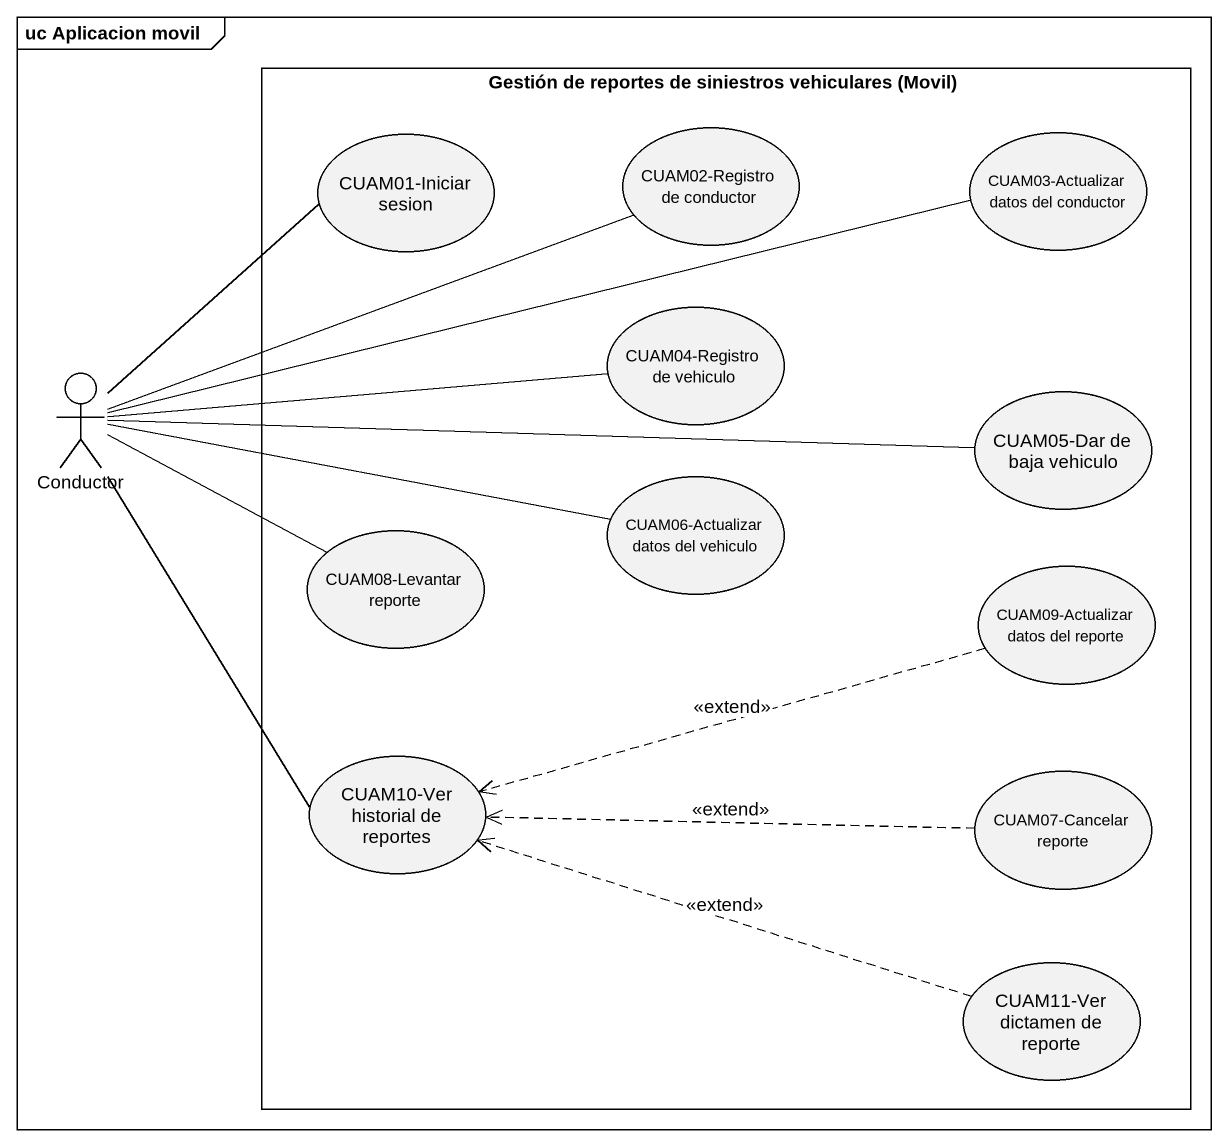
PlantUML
@startuml
mainframe uc Aplicacion movil
rectangle "Gestión de reportes de siniestros vehiculares (Movil)" as Gestión_de_reportes_de {
  usecase "CUAM01-Iniciar sesion" as CUAM01_Iniciar_sesion
  usecase "CUAM02-Registro de conductor" as CUAM02_Registro_de_conductor
  usecase "CUAM03-Actualizar datos del conductor" as CUAM03_Actualizar_datos_del
  usecase "CUAM04-Registro de vehiculo" as CUAM04_Registro_de_vehiculo
  usecase "CUAM05-Dar de baja vehiculo" as CUAM05_Dar_de_baja_vehiculo
  usecase "CUAM08-Levantar reporte" as CUAM08_Levantar_reporte
  usecase "CUAM06-Actualizar datos del vehiculo" as CUAM06_Actualizar_datos_del
  usecase "CUAM09-Actualizar datos del reporte" as CUAM09_Actualizar_datos_del
  usecase "CUAM10-Ver historial de reportes" as CUAM10_Ver_historial_de
  usecase "CUAM07-Cancelar reporte" as CUAM07_Cancelar_reporte
  usecase "CUAM11-Ver dictamen de reporte" as CUAM11_Ver_dictamen_de
}
actor Conductor
Conductor -up- CUAM01_Iniciar_sesion
Conductor -right- CUAM02_Registro_de_conductor
Conductor -right- CUAM03_Actualizar_datos_del
Conductor -right- CUAM04_Registro_de_vehiculo
Conductor -right- CUAM05_Dar_de_baja_vehiculo
Conductor -right- CUAM08_Levantar_reporte
Conductor -right- CUAM06_Actualizar_datos_del
Conductor -- CUAM10_Ver_historial_de
CUAM09_Actualizar_datos_del .left.> CUAM10_Ver_historial_de : <<extend>>
CUAM07_Cancelar_reporte .left.> CUAM10_Ver_historial_de : <<extend>>
CUAM11_Ver_dictamen_de .left.> CUAM10_Ver_historial_de : <<extend>>
@enduml
